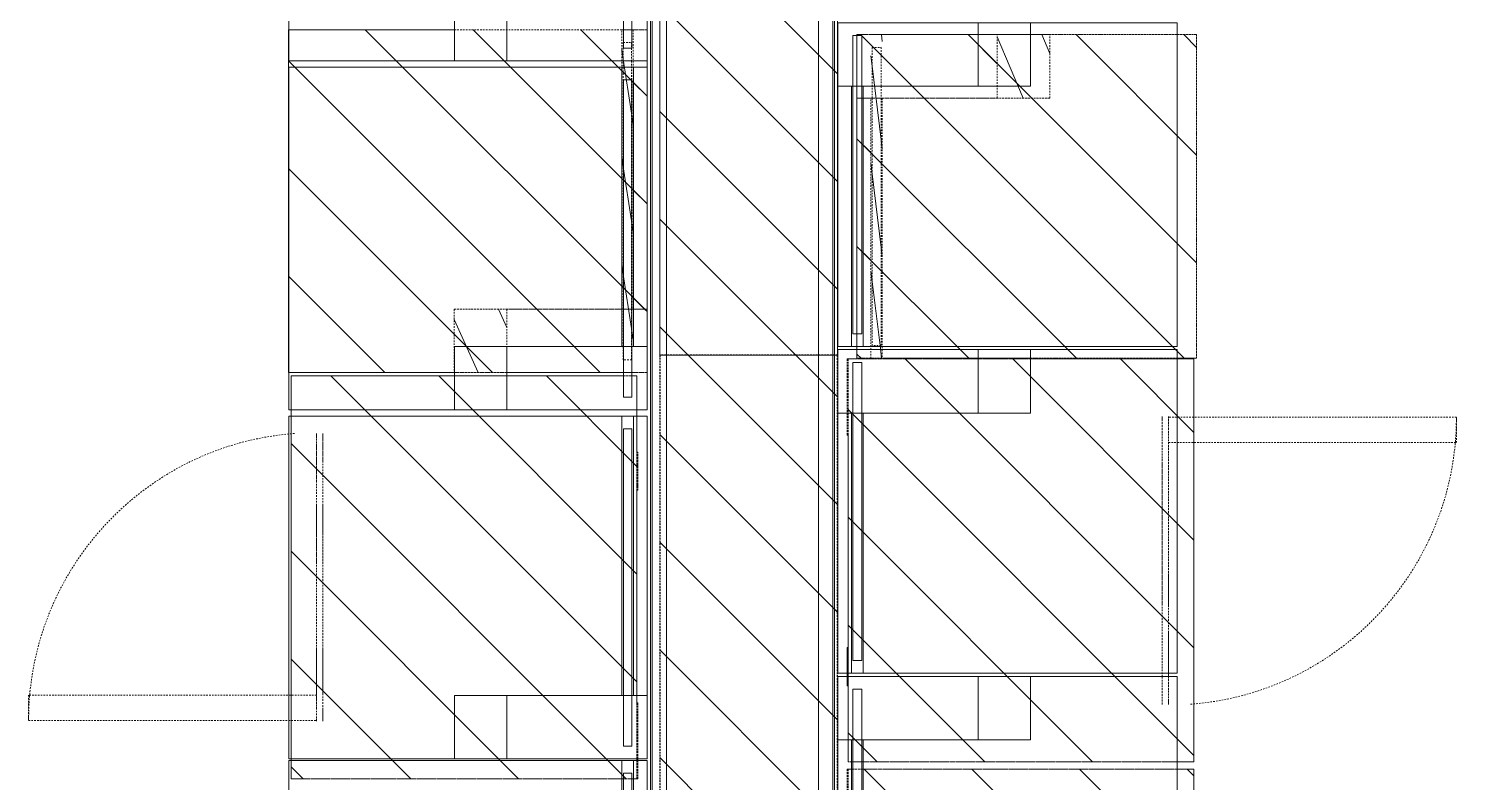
# Model space of a CAD drawing. Header units: inches. Extents: x 12491 to 15223, y 922 to 3433.
# Drawn here: x 14250.3 to 14362.8, y 2123.3 to 2182.7 of the extents above; entities that cross this region are included whole.
import ezdxf

# ---------------------------------------------------------------- set-up
doc = ezdxf.new("R2010")
doc.units = ezdxf.units.IN
doc.header["$MEASUREMENT"] = 0
doc.linetypes.add('Demolished', pattern=[0.1875, 0.125, -0.0625])
for name, color, linetype, lineweight in [('A-WALL-10', 241, 'Demolished', 30), ('A-WALL-4', 1, 'Demolished', 13), ('A-WALL-5', 10, 'Demolished', 9), ('A-WALL-6', 254, 'Demolished', 9), ('A-WALL-7', 21, 'Demolished', 9), ('A-WALL-8', 20, 'Demolished', 30), ('A-WALL-9', 7, 'Demolished', 30), ('A-WALL-PATT-4', 10, 'Demolished', 9), ('M-EQPM-1', 50, 'Continuous', 9), ('M-EQPM-2', 10, 'Demolished', 9), ('M-EQPM-3', 21, 'Demolished', 9), ('M-EQPM-4', 254, 'Demolished', 9), ('S-BEAM', 12, 'Continuous', 9)]:
    doc.layers.add(name, color=color, linetype=linetype, lineweight=lineweight)
pattern_1 = [(135, (1100.899, 0), (-4.2426407, -4.2426407), [])]
pattern_2 = [(225, (2143.831, -13170.114), (4.2426407, -4.2426407), [])]
pattern_3 = [(225, (2173.461, -13169.916), (4.2426407, -4.2426407), [])]
pattern_4 = [(188.849, (2173.461, -299.14), (4.24305494, -0.6601445), [])]
pattern_5 = [(45, (-2136.439, 13241.25), (-4.2426407, 4.2426407), [])]
pattern_6 = [(45, (-2104.113, 13241.25), (-4.2426407, 4.2426407), [])]
pattern_7 = [(45, (-2165.111, 13241.448), (-4.2426407, 4.2426407), [])]
pattern_8 = [(7.071, (-2165.111, 223.653), (-4.2429826, 0.52569045), [])]

# ---------------------------------------------------------------- blocks, each defined once
blk = doc.blocks.new('_Stacked Dryer - D6 - DG26CS-V53-DEMO _ NEW PLAN SUPERIMPOSED - 1ST FLOOR')
at = {"layer": 'M-EQPM-2'}
h = blk.add_hatch(dxfattribs=at)
h.set_pattern_fill('FP_80', color=256, style=0, pattern_type=2)
h.set_pattern_definition(pattern_2)
h.paths.add_polyline_path([(20.24, 0), (20.24, 27.25), (-11.51, 27.25), (-11.51, 0), (8.21, 0)], flags=0)
h = blk.add_hatch(dxfattribs=at)
h.set_pattern_fill('FP_80', color=256, style=0, pattern_type=2)
h.set_pattern_definition(pattern_2)
h.paths.add_polyline_path([(20.24, 27.25), (20.24, 27.31), (14.24, 27.31), (14.24, 27.25), (19.98, 27.25)], flags=0)
for p, q in [((20.24, 27.25), (-11.51, 27.25)), ((-11.51, 27.25), (-11.51, 0)), ((-11.51, 26.97), (-11.51, 27.25)), ((-11.51, 27.25), (-8.82, 27.25)), ((-8.32, 27.25), (-5.51, 27.25)), ((-2.51, 27.31), (-5.51, 27.31)), ((-5.51, 27.31), (-5.51, 27.25)), ((-2.51, 27.25), (-5.51, 27.25)), ((-5.51, 27.25), (-2.51, 27.25)), ((-5.51, 27.25), (-2.51, 27.25)), ((-2.51, 27.31), (-2.51, 27.25)), ((-2.51, 27.25), (14.24, 27.25)), ((18.68, 27.31), (14.24, 27.31)), ((14.24, 27.31), (14.24, 27.25)), ((18.68, 27.25), (14.24, 27.25)), ((14.24, 27.25), (18.68, 27.25)), ((14.24, 27.25), (18.68, 27.25)), ((18.68, 27.31), (18.8, 27.31)), ((18.68, 27.25), (18.8, 27.25)), ((18.68, 27.25), (18.8, 27.25)), ((20.24, 27.31), (18.8, 27.31)), ((20.24, 27.25), (18.8, 27.25)), ((18.8, 27.25), (20.24, 27.25)), ((18.8, 27.25), (20.24, 27.25)), ((20.24, 27.31), (20.24, 27.25)), ((20.24, 0), (20.24, 27.25)), ((20.24, 27.25), (20.24, 26.97)), ((-11.51, 26.86), (-11.51, 26.97)), ((-11.51, 26.19), (-11.51, 26.85)), ((-11.51, 26.07), (-11.51, 26.18)), ((-11.51, 12.87), (-11.51, 26.07)), ((20.24, 26.97), (20.24, 26.07)), ((20.24, 26.07), (20.24, 0)), ((-11.51, 0), (-11.51, 12.87)), ((13.64, 2), (13.64, -20.68)), ((15.64, -20.68), (15.64, 2)), ((-11.51, 0), (20.24, 0)), ((-8.82, 0), (-11.51, 0)), ((18.68, 0), (-8.32, 0)), ((20.24, 0), (18.8, 0)), ((-11.51, 0), (-8.82, 0)), ((-8.32, 0), (18.68, 0)), ((5.42, 0), (-4.94, 0)), ((-4.94, 0), (13.66, 0)), ((13.66, 0), (5.42, 0)), ((18.8, 0), (20.24, 0)), ((13.64, -20.68), (15.64, -20.68))]:
    blk.add_line(p, q, dxfattribs=at)
blk.add_arc((15.64, 2), 22.68, 184.3791, 270, dxfattribs=at)
at = {"layer": 'M-EQPM-4'}
for p, q in [((-8.82, 27.25), (-8.32, 27.25)), ((-5.51, 27.31), (-2.51, 27.31)), ((-5.51, 27.31), (-5.51, 27.25)), ((-2.51, 27.25), (-2.51, 27.31)), ((14.24, 27.31), (18.68, 27.31)), ((14.24, 27.31), (14.24, 27.25)), ((18.8, 27.31), (18.68, 27.31)), ((18.8, 27.25), (18.68, 27.25)), ((18.8, 27.31), (20.24, 27.31)), ((20.24, 27.25), (20.24, 27.31)), ((-6.73, 2.5), (-6.98, 2.5)), ((-6.98, 2.5), (-6.73, 2.5)), ((-6, 2.5), (-6.73, 2.5)), ((-6.73, 2.5), (-6, 2.5)), ((-4.81, 2.5), (-6, 2.5)), ((-6, 2.5), (-4.81, 2.5)), ((-1.31, 2.5), (-4.81, 2.5)), ((-4.81, 2.5), (0.86, 2.5)), ((0.86, 2.5), (-1.31, 2.5)), ((10.03, 2.5), (0.86, 2.5)), ((0.86, 2.5), (3.17, 2.5)), ((3.17, 2.5), (7.86, 2.5)), ((7.86, 2.5), (10.03, 2.5)), ((15.45, 2.5), (10.03, 2.5)), ((10.03, 2.5), (13.53, 2.5)), ((13.53, 2.5), (14.72, 2.5)), ((14.72, 2.5), (15.45, 2.5)), ((15.7, 2.5), (15.45, 2.5)), ((15.45, 2.5), (15.7, 2.5)), ((-6.73, 2), (-6.98, 2)), ((-6.98, 2), (-6, 2)), ((-6, 2), (-6.73, 2)), ((-4.81, 2), (-6, 2)), ((-6, 2), (-3.23, 2)), ((-1.31, 2), (-4.81, 2)), ((-3.23, 2), (-1.31, 2)), ((3.17, 2), (-1.31, 2)), ((-1.31, 2), (0.86, 2)), ((0.86, 2), (3.17, 2)), ((10.03, 2), (3.17, 2)), ((3.17, 2), (11.95, 2)), ((13.53, 2), (10.03, 2)), ((11.95, 2), (15.7, 2)), ((14.72, 2), (13.53, 2)), ((15.45, 2), (14.72, 2)), ((15.7, 2), (15.45, 2)), ((20.11, 0), (-11.39, 0)), ((-8.32, 0), (-8.82, 0)), ((-8.39, 0), (17.11, 0)), ((-4.94, 0), (13.67, 0)), ((13.67, 0), (-4.94, 0)), ((-4.52, 0), (-4.94, 0)), ((-4.94, 0), (13.67, 0)), ((-2.33, 0), (-4.52, 0)), ((9.41, 0), (-2.33, 0)), ((18.8, 0), (18.68, 0)), ((-11.39, 0), (-8.39, 0)), ((-8.82, 0), (-8.32, 0)), ((13.67, 0), (9.41, 0)), ((17.11, 0), (20.11, 0)), ((18.68, 0), (18.8, 0))]:
    blk.add_line(p, q, dxfattribs=at)
blk = doc.blocks.new('_Front Washer - MAH21-V55-DEMO _ NEW PLAN SUPERIMPOSED - 1ST FLOOR')
at = {"layer": 'M-EQPM-2'}
h = blk.add_hatch(dxfattribs=at)
h.set_pattern_fill('FP_81', color=256, style=0, pattern_type=2)
h.set_pattern_definition(pattern_3)
h.paths.add_polyline_path([(12.86, 28.25), (-9.14, 28.25), (-9.14, 27.16), (12.86, 27.16)], flags=0)
h = blk.add_hatch(dxfattribs=at)
h.set_pattern_fill('FP_81', color=256, style=0, pattern_type=2)
h.set_pattern_definition(pattern_3)
h.paths.add_polyline_path([(17.86, 26.37), (17.86, 28.25), (-9.14, 28.25), (-9.14, 0), (17.86, 0), (17.86, 26.37)], flags=0)
h = blk.add_hatch(dxfattribs=at)
h.set_pattern_fill('FP_81', color=256, style=0, pattern_type=2)
h.set_pattern_definition(pattern_3)
h.paths.add_polyline_path([(17.86, 28.25), (12.86, 28.25), (12.86, 17.19), (17.86, 17.19), (17.86, 26.01)], flags=0)
h = blk.add_hatch(dxfattribs=at)
h.set_pattern_fill('FP_83', color=256, style=0, pattern_type=2)
h.set_pattern_definition(pattern_4)
h.paths.add_polyline_path([(17.86, 26.25), (17.86, 27.16), (-9.14, 27.16), (-9.14, 26.25), (16.65, 26.25)], flags=0)
h.paths.add_polyline_path([(16.86, 26.37), (-8.14, 26.37), (-8.14, 27.03), (16.86, 27.03)], flags=0)
h = blk.add_hatch(dxfattribs=at)
h.set_pattern_fill('FP_83', color=256, style=0, pattern_type=2)
h.set_pattern_definition(pattern_4)
h.paths.add_polyline_path([(16.86, 26.37), (16.86, 27.03), (-8.14, 27.03), (-8.14, 26.37), (16.65, 26.37)], flags=0)
h = blk.add_hatch(dxfattribs=at)
h.set_pattern_fill('FP_82', color=256, style=0, pattern_type=2)
h.set_pattern_definition([(204.412, (2173.461, -2717.14), (4.243138, -1.9254746), [])])
h.paths.add_polyline_path([(17.86, 17.19), (12.86, 17.19), (12.86, 13.05), (17.86, 13.05)], flags=0)
for p, q in [((-9.14, 28.25), (-6.69, 28.25)), ((-9.14, 27.17), (-9.14, 28.25)), ((-6.69, 28.25), (-9.14, 28.25)), ((-9.14, 28.25), (-9.14, 27.17)), ((-9.14, 27.17), (-9.14, 28.25)), ((-9.14, 28.25), (-6.69, 28.25)), ((-6.69, 28.25), (12.86, 28.25)), ((-6.69, 28.25), (-6.19, 28.25)), ((-6.19, 28.25), (17.86, 28.25)), ((17.86, 28.25), (-6.19, 28.25)), ((-6.19, 28.25), (17.86, 28.25)), ((12.86, 17.19), (12.86, 28.25)), ((17.86, 28.25), (12.86, 28.25)), ((17.86, 28.25), (17.86, 17.21)), ((17.86, 27.17), (17.86, 28.25)), ((17.86, 27.17), (17.86, 28.25)), ((17.86, 28.25), (17.86, 27.17)), ((-9.14, 27.05), (-9.14, 27.16)), ((-9.14, 27.16), (-9.14, 27.05)), ((-9.14, 27.05), (-9.14, 27.16)), ((-9.14, 26.38), (-9.14, 27.05)), ((-9.14, 27.05), (-9.14, 26.38)), ((-9.14, 26.38), (-9.14, 27.05)), ((-6.69, 27.16), (12.86, 27.16)), ((-6.69, 27.03), (12.86, 27.03)), ((15.81, 27.03), (16.86, 27.03)), ((16.86, 27.03), (16.86, 26.37)), ((17.86, 27.06), (17.86, 27.16)), ((17.86, 27.06), (17.86, 27.16)), ((17.86, 27.16), (17.86, 27.06)), ((17.86, 26.38), (17.86, 27.05)), ((17.86, 26.38), (17.86, 27.05)), ((17.86, 27.05), (17.86, 26.38)), ((-9.14, 26.27), (-9.14, 26.38)), ((-9.14, 26.38), (-9.14, 26.27)), ((-9.14, 26.27), (-9.14, 26.38)), ((-9.14, 13.07), (-9.14, 26.25)), ((12.86, 26.37), (-6.69, 26.37)), ((12.86, 26.25), (-6.69, 26.25)), ((16.86, 26.37), (15.81, 26.37)), ((17.86, 26.27), (17.86, 26.38)), ((17.86, 26.27), (17.86, 26.38)), ((17.86, 26.38), (17.86, 26.27)), ((17.86, 17.21), (17.86, 26.25)), ((17.86, 17.21), (17.86, 26.25)), ((17.86, 26.25), (17.86, 17.21)), ((12.86, 13.05), (12.86, 17.19)), ((12.86, 17.19), (17.86, 17.19)), ((17.86, 17.19), (17.86, 13.05)), ((17.86, 13.07), (17.86, 17.19)), ((17.86, 13.07), (17.86, 17.19)), ((17.86, 17.19), (17.86, 13.07)), ((-9.14, 13.07), (-9.14, 0)), ((-9.14, 0.02), (-9.14, 13.07)), ((12.86, 13.05), (17.86, 13.05)), ((17.86, 0), (17.86, 13.07)), ((17.86, 13.05), (17.86, 0.02)), ((-9.14, 0), (17.86, 0))]:
    blk.add_line(p, q, dxfattribs=at)
at = {"layer": 'M-EQPM-3'}
for p, q in [((-9.14, 27.17), (-9.14, 28.25)), ((-9.14, 28.25), (-6.69, 28.25)), ((-9.14, 26.25), (-9.14, 27.16)), ((-9.14, 27.16), (-6.69, 27.16)), ((-8.14, 26.37), (-8.14, 27.03)), ((-8.14, 27.03), (-6.69, 27.03)), ((-6.69, 26.25), (-9.14, 26.25)), ((-9.14, 26.25), (-9.14, 13.07)), ((-6.69, 26.37), (-8.14, 26.37))]:
    blk.add_line(p, q, dxfattribs=at)
at = {"layer": 'M-EQPM-4'}
for p, q in [((-6.69, 28.25), (-6.19, 28.25)), ((-6.19, 28.25), (-6.69, 28.25)), ((12.86, 28.25), (12.86, 27.17)), ((12.86, 27.16), (12.86, 26.25)), ((12.86, 27.03), (15.81, 27.03)), ((15.81, 26.37), (12.86, 26.37)), ((12.86, 26.25), (12.86, 13.05)), ((17.86, 0), (-9.14, 0))]:
    blk.add_line(p, q, dxfattribs=at)
blk = doc.blocks.new('_Stacked Dryer - D6 - DG26CS-V57-DEMO _ NEW PLAN SUPERIMPOSED - 1ST FLOOR')
at = {"layer": 'M-EQPM-2'}
h = blk.add_hatch(dxfattribs=at)
h.set_pattern_fill('FP_87', color=256, style=0, pattern_type=2)
h.set_pattern_definition(pattern_5)
h.paths.add_polyline_path([(-11.51, 25.62), (-11.51, 0), (20.24, 0), (20.24, 27.25), (-11.51, 27.25)], flags=0)
h = blk.add_hatch(dxfattribs=at)
h.set_pattern_fill('FP_87', color=256, style=0, pattern_type=2)
h.set_pattern_definition(pattern_5)
h.paths.add_polyline_path([(14.24, 27.25), (20.24, 27.25), (20.24, 27.31), (14.24, 27.31)], flags=0)
for p, q in [((20.24, 27.25), (-11.51, 27.25)), ((-11.51, 27.25), (-11.51, 0)), ((-11.51, 26.97), (-11.51, 27.25)), ((-11.51, 27.25), (-5.53, 27.25)), ((-4.78, 27.31), (-5.51, 27.31)), ((-5.51, 27.31), (-5.51, 27.25)), ((-4.78, 27.25), (-5.51, 27.25)), ((-5.51, 27.25), (-4.78, 27.25)), ((-5.51, 27.25), (-4.78, 27.25)), ((-4.78, 27.31), (-4.53, 27.31)), ((-4.78, 27.25), (-4.53, 27.25)), ((-4.78, 27.25), (-4.53, 27.25)), ((-2.51, 27.31), (-4.53, 27.31)), ((-2.51, 27.25), (-4.53, 27.25)), ((-4.53, 27.25), (-2.51, 27.25)), ((-4.53, 27.25), (-2.51, 27.25)), ((-2.51, 27.31), (-2.51, 27.25)), ((-2.51, 27.25), (14.24, 27.25)), ((20.24, 27.31), (14.24, 27.31)), ((14.24, 27.31), (14.24, 27.25)), ((20.24, 27.25), (14.24, 27.25)), ((14.24, 27.25), (20.24, 27.25)), ((14.24, 27.25), (20.24, 27.25)), ((20.24, 27.31), (20.24, 27.25)), ((20.24, 0), (20.24, 27.25)), ((20.24, 27.25), (20.24, 26.97)), ((-11.51, 26.09), (-11.51, 26.95)), ((-11.51, 1.32), (-11.51, 26.07)), ((20.24, 26.97), (20.24, 26.07)), ((20.24, 26.07), (20.24, 12.87)), ((20.24, 12.87), (20.24, 1.32)), ((13.64, 2), (13.64, -20.68)), ((15.64, -20.68), (15.64, 2)), ((-11.51, 0), (20.24, 0)), ((13.64, -20.68), (15.64, -20.68))]:
    blk.add_line(p, q, dxfattribs=at)
blk.add_arc((15.64, 2), 22.68, 184.3791, 270, dxfattribs=at)
at = {"layer": 'M-EQPM-4'}
for p, q in [((-5.51, 27.31), (-4.78, 27.31)), ((-5.51, 27.31), (-5.51, 27.25)), ((-4.53, 27.31), (-4.78, 27.31)), ((-4.53, 27.25), (-4.78, 27.25)), ((-4.53, 27.31), (-2.51, 27.31)), ((-2.51, 27.25), (-2.51, 27.31)), ((14.24, 27.31), (20.24, 27.31)), ((14.24, 27.31), (14.24, 27.25)), ((20.24, 27.25), (20.24, 27.31)), ((-4.81, 2.5), (-6.98, 2.5)), ((-6.98, 2.5), (-4.81, 2.5)), ((11.95, 2.5), (-4.81, 2.5)), ((-4.81, 2.5), (0.86, 2.5)), ((0.86, 2.5), (11.95, 2.5)), ((15.7, 2.5), (11.95, 2.5)), ((11.95, 2.5), (15.45, 2.5)), ((15.45, 2.5), (15.7, 2.5)), ((-11.51, 0), (-11.51, 1.32)), ((-6.73, 2), (-6.98, 2)), ((-6.98, 2), (-6.73, 2)), ((15.7, 2), (-6.73, 2)), ((-6.73, 2), (-4.81, 2)), ((-4.81, 2), (-1.31, 2)), ((-1.31, 2), (0.86, 2)), ((0.86, 2), (3.17, 2)), ((3.17, 2), (14.72, 2)), ((14.72, 2), (15.7, 2)), ((20.24, 1.32), (20.24, 0)), ((20.24, 0), (-11.51, 0)), ((20.11, 0), (-11.39, 0)), ((-8.39, 0), (17.11, 0)), ((-4.94, 0), (12.35, 0)), ((13.67, 0), (-4.94, 0)), ((-4.52, 0), (-4.94, 0)), ((-4.94, 0), (13.67, 0)), ((-3.63, 0), (-4.52, 0)), ((-2.33, 0), (-3.63, 0)), ((-0.69, 0), (-2.33, 0)), ((7.49, 0), (-2.32, 0)), ((5.42, 0), (-0.69, 0)), ((7.5, 0), (5.42, 0)), ((11.04, 0), (7.49, 0)), ((9.41, 0), (7.5, 0)), ((13.23, 0), (11.04, 0)), ((12.35, 0), (11.05, 0)), ((12.35, 0), (13.67, 0)), ((13.67, 0), (12.35, 0)), ((13.66, 0), (13.23, 0)), ((-11.51, 0), (20.24, 0)), ((-11.39, 0), (-8.39, 0)), ((-2.32, 0), (-4.94, 0)), ((-4.94, 0), (13.66, 0)), ((11.05, 0), (9.41, 0)), ((17.11, 0), (20.11, 0))]:
    blk.add_line(p, q, dxfattribs=at)
blk = doc.blocks.new('_Stacked Dryer - D6 - DG26CS-V59-DEMO _ NEW PLAN SUPERIMPOSED - 1ST FLOOR')
at = {"layer": 'M-EQPM-2'}
h = blk.add_hatch(dxfattribs=at)
h.set_pattern_fill('FP_88', color=256, style=0, pattern_type=2)
h.set_pattern_definition(pattern_6)
h.paths.add_polyline_path([(-11.51, 25.62), (-11.51, 0), (20.24, 0), (20.24, 27.25), (-11.51, 27.25)], flags=0)
h = blk.add_hatch(dxfattribs=at)
h.set_pattern_fill('FP_88', color=256, style=0, pattern_type=2)
h.set_pattern_definition(pattern_6)
h.paths.add_polyline_path([(14.24, 27.31), (14.24, 27.25), (20.24, 27.25), (20.24, 27.31), (17.38, 27.31)], flags=0)
for p, q in [((20.24, 27.25), (-11.51, 27.25)), ((20.24, 27.31), (14.24, 27.31)), ((20.24, 27.25), (14.24, 27.25)), ((14.24, 27.25), (20.24, 27.25)), ((14.24, 27.25), (20.24, 27.25)), ((20.24, 27.31), (20.24, 27.25)), ((20.24, 0), (20.24, 27.25)), ((20.24, 27.25), (20.24, 26.97)), ((20.24, 26.94), (20.24, 26.1)), ((20.24, 26.07), (20.24, 1.32)), ((-11.51, 0), (20.24, 0))]:
    blk.add_line(p, q, dxfattribs=at)
at = {"layer": 'M-EQPM-4'}
for p, q in [((14.24, 27.31), (20.24, 27.31)), ((20.24, 27.25), (20.24, 27.31)), ((20.24, 1.32), (20.24, 0)), ((20.24, 0), (-11.51, 0)), ((20.11, 0), (-11.39, 0)), ((-11.51, 0), (20.24, 0)), ((17.11, 0), (20.11, 0))]:
    blk.add_line(p, q, dxfattribs=at)
blk = doc.blocks.new('_Front Washer - MAT12-V63-DEMO _ NEW PLAN SUPERIMPOSED - 1ST FLOOR')
at = {"layer": 'M-EQPM-2'}
h = blk.add_hatch(dxfattribs=at)
h.set_pattern_fill('FP_95', color=256, style=0, pattern_type=2)
h.set_pattern_definition(pattern_7)
h.paths.add_polyline_path([(-8.39, 25.66), (12.11, 25.66), (12.11, 26.75), (-8.39, 26.75), (-8.39, 25.81)], flags=0)
h = blk.add_hatch(dxfattribs=at)
h.set_pattern_fill('FP_95', color=256, style=0, pattern_type=2)
h.set_pattern_definition(pattern_7)
h.paths.add_polyline_path([(-8.39, 0), (17.11, 0), (17.11, 26.75), (-8.39, 26.75), (-8.39, 11.55)], flags=0)
h = blk.add_hatch(dxfattribs=at)
h.set_pattern_fill('FP_95', color=256, style=0, pattern_type=2)
h.set_pattern_definition(pattern_7)
h.paths.add_polyline_path([(12.11, 15.69), (17.11, 15.69), (17.11, 26.75), (12.11, 26.75), (12.11, 19.24)], flags=0)
h = blk.add_hatch(dxfattribs=at)
h.set_pattern_fill('FP_97', color=256, style=0, pattern_type=2)
h.set_pattern_definition(pattern_8)
h.paths.add_polyline_path([(-8.39, 24.75), (17.11, 24.75), (17.11, 25.66), (-8.39, 25.66)], flags=0)
h.paths.add_polyline_path([(-7.39, 24.84), (-7.39, 25.56), (16.11, 25.56), (16.11, 24.84), (-1.24, 24.84)], flags=0)
h = blk.add_hatch(dxfattribs=at)
h.set_pattern_fill('FP_97', color=256, style=0, pattern_type=2)
h.set_pattern_definition(pattern_8)
h.paths.add_polyline_path([(-7.39, 24.84), (16.11, 24.84), (16.11, 25.56), (-7.39, 25.56)], flags=0)
h = blk.add_hatch(dxfattribs=at)
h.set_pattern_fill('FP_96', color=256, style=0, pattern_type=2)
h.set_pattern_definition([(22.91, (-2165.111, 2360.706), (-4.2425945, 1.792847), [])])
h.paths.add_polyline_path([(12.11, 11.55), (17.11, 11.55), (17.11, 15.69), (12.11, 15.69)], flags=0)
for p, q in [((-8.39, 26.75), (-8.31, 26.75)), ((-8.39, 26.27), (-8.39, 26.75)), ((-8.31, 26.75), (-8.39, 26.75)), ((-8.39, 26.75), (-8.39, 26.27)), ((-8.39, 26.27), (-8.39, 26.75)), ((-8.39, 26.75), (-8.31, 26.75)), ((-8.39, 24.75), (-8.39, 26.27)), ((-8.39, 26.27), (-8.39, 24.75)), ((-8.39, 24.75), (-8.39, 26.27)), ((-8.3, 26.75), (-7.71, 26.75)), ((-7.71, 26.75), (-8.3, 26.75)), ((-8.3, 26.75), (-7.71, 26.75)), ((-7.71, 26.75), (12.11, 26.75)), ((-7.71, 26.75), (-7.46, 26.75)), ((-7.46, 26.75), (13.04, 26.75)), ((13.04, 26.75), (-7.46, 26.75)), ((-7.46, 26.75), (13.04, 26.75)), ((12.11, 15.69), (12.11, 26.75)), ((17.11, 26.75), (12.11, 26.75)), ((13.04, 26.75), (17.11, 26.75)), ((17.11, 26.75), (13.04, 26.75)), ((13.04, 26.75), (17.11, 26.75)), ((17.11, 26.75), (17.11, 15.69)), ((17.11, 26.27), (17.11, 26.75)), ((17.11, 26.27), (17.11, 26.75)), ((17.11, 26.75), (17.11, 26.27)), ((17.11, 25.66), (17.11, 26.27)), ((17.11, 25.66), (17.11, 26.27)), ((17.11, 26.27), (17.11, 25.66)), ((-8.39, 13.07), (-8.39, 24.75)), ((-7.71, 25.66), (12.11, 25.66)), ((12.11, 24.75), (-7.71, 24.75)), ((-7.39, 24.84), (-7.39, 25.56)), ((-7.39, 25.56), (12.11, 25.56)), ((12.11, 24.84), (-7.39, 24.84)), ((13.04, 25.56), (16.11, 25.56)), ((16.11, 24.84), (13.04, 24.84)), ((16.11, 25.56), (16.11, 24.84)), ((17.11, 24.75), (17.11, 25.66)), ((17.11, 24.75), (17.11, 25.66)), ((17.11, 25.66), (17.11, 24.75)), ((17.11, 13.07), (17.11, 24.75)), ((17.11, 13.07), (17.11, 24.75)), ((17.11, 24.75), (17.11, 13.07)), ((12.11, 11.55), (12.11, 15.69)), ((12.11, 15.69), (17.11, 15.69)), ((17.11, 15.69), (17.11, 11.55)), ((-8.39, 13.07), (-8.39, 0)), ((-8.39, 1.52), (-8.39, 13.07)), ((17.11, 13.07), (17.11, 11.55)), ((12.11, 11.55), (17.11, 11.55)), ((17.11, 0), (17.11, 11.55)), ((17.11, 11.55), (17.11, 1.52)), ((-8.39, 0), (17.11, 0))]:
    blk.add_line(p, q, dxfattribs=at)
at = {"layer": 'M-EQPM-3'}
for p, q in [((-8.39, 25.66), (-8.39, 26.75)), ((-8.39, 26.75), (-7.71, 26.75)), ((-8.39, 24.75), (-8.39, 25.66)), ((-8.39, 25.66), (-7.71, 25.66)), ((-7.71, 24.75), (-8.39, 24.75)), ((-8.39, 24.75), (-8.39, 13.07))]:
    blk.add_line(p, q, dxfattribs=at)
at = {"layer": 'M-EQPM-4'}
for p, q in [((-7.71, 26.75), (-7.46, 26.75)), ((-7.46, 26.75), (-7.71, 26.75)), ((12.11, 26.75), (12.11, 25.66)), ((12.11, 25.66), (12.11, 24.75)), ((12.11, 25.56), (13.04, 25.56)), ((13.04, 24.84), (12.11, 24.84)), ((12.11, 24.75), (12.11, 11.55)), ((17.11, 11.55), (17.11, 13.07)), ((17.11, 11.55), (17.11, 13.07)), ((-8.39, 0), (-8.39, 1.52)), ((17.11, 1.52), (17.11, 0)), ((17.11, 0), (-8.39, 0))]:
    blk.add_line(p, q, dxfattribs=at)
blk = doc.blocks.new('_Front Washer - MAT12-V162-DEMO _ NEW PLAN SUPERIMPOSED - 1ST FLOOR')
at = {"layer": 'M-EQPM-1'}
for p, q in [((-8.39, 26.75), (17.11, 26.75)), ((-8.39, 25.93), (-8.39, 26.75)), ((-8.39, 25.93), (-8.39, 26.75)), ((-8.39, 26.75), (12.11, 26.75)), ((17.11, 26.75), (-8.39, 26.75)), ((-8.39, 26.75), (-8.39, 25.93)), ((-8.39, 25.93), (-8.39, 26.75)), ((-8.39, 26.75), (17.11, 26.75)), ((-8.39, 24.75), (-8.39, 25.93)), ((-8.39, 25.66), (-8.39, 25.93)), ((-8.39, 25.93), (-8.39, 24.75)), ((-8.39, 24.75), (-8.39, 25.93)), ((12.11, 25.93), (12.11, 26.75)), ((12.11, 26.75), (12.11, 25.93)), ((17.11, 26.75), (12.11, 26.75)), ((12.11, 15.69), (12.11, 25.93)), ((12.11, 25.93), (12.11, 25.66)), ((17.11, 26.75), (17.11, 25.93)), ((17.11, 25.93), (17.11, 26.75)), ((17.11, 25.93), (17.11, 26.75)), ((17.11, 26.75), (17.11, 25.99)), ((17.11, 25.99), (17.11, 25.66)), ((17.11, 25.93), (17.11, 15.69)), ((17.11, 25.66), (17.11, 25.93)), ((17.11, 25.66), (17.11, 25.93)), ((-8.39, 24.75), (-8.39, 25.66)), ((-8.39, 25.66), (9.8, 25.66)), ((9.8, 24.75), (-8.39, 24.75)), ((-8.39, 24.75), (-8.39, 1.18)), ((-8.39, 1.18), (-8.39, 24.75)), ((-7.39, 24.84), (-7.39, 25.56)), ((-7.39, 25.56), (9.8, 25.56)), ((9.8, 24.84), (-7.39, 24.84)), ((9.8, 25.66), (10.38, 25.66)), ((9.8, 25.56), (10.38, 25.56)), ((10.38, 24.84), (9.8, 24.84)), ((10.38, 24.75), (9.8, 24.75)), ((10.38, 25.66), (12.11, 25.66)), ((10.38, 25.56), (12.11, 25.56)), ((12.11, 24.84), (10.38, 24.84)), ((12.11, 24.75), (10.38, 24.75)), ((12.11, 25.66), (12.11, 24.75)), ((12.11, 25.56), (16.11, 25.56)), ((16.11, 24.84), (12.11, 24.84)), ((12.11, 24.75), (12.11, 11.55)), ((16.11, 25.56), (16.11, 24.84)), ((17.11, 24.75), (17.11, 25.66)), ((17.11, 24.75), (17.11, 25.66)), ((17.11, 25.66), (17.11, 24.75)), ((17.11, 11.55), (17.11, 24.75)), ((17.11, 11.55), (17.11, 24.75)), ((17.11, 24.75), (17.11, 11.55)), ((12.11, 11.55), (12.11, 15.69)), ((12.11, 15.69), (17.11, 15.69)), ((17.11, 15.69), (17.11, 11.55)), ((12.11, 11.55), (17.11, 11.55)), ((17.11, 1.18), (17.11, 11.55)), ((17.11, 11.55), (17.11, 1.18)), ((-8.39, 1.18), (-8.39, 0.68)), ((-8.39, 0.68), (-8.39, 1.18)), ((17.11, 0.69), (17.11, 1.18)), ((17.11, 1.18), (17.11, 0.69)), ((-8.39, 0.68), (-8.39, 0)), ((-8.39, 0), (-8.39, 0.68)), ((-8.39, 0), (9.8, 0)), ((9.8, 0), (-8.39, 0)), ((9.8, 0), (10.38, 0)), ((10.38, 0), (9.8, 0)), ((10.38, 0), (17.11, 0)), ((17.11, 0), (10.38, 0)), ((17.11, 0), (17.11, 0.68)), ((17.11, 0.68), (17.11, 0))]:
    blk.add_line(p, q, dxfattribs=at)
blk = doc.blocks.new('_Front Washer - MAT12-V163-DEMO _ NEW PLAN SUPERIMPOSED - 1ST FLOOR')
at = {"layer": 'M-EQPM-1'}
for p, q in [((-8.39, 26.75), (17.11, 26.75)), ((-8.39, 25.93), (-8.39, 26.75)), ((-8.39, 25.93), (-8.39, 26.75)), ((-8.39, 26.75), (12.11, 26.75)), ((17.11, 26.75), (-8.39, 26.75)), ((-8.39, 26.75), (-8.39, 25.93)), ((-8.39, 25.99), (-8.39, 26.75)), ((-8.39, 26.75), (17.11, 26.75)), ((-8.39, 24.75), (-8.39, 25.99)), ((-8.39, 24.75), (-8.39, 25.93)), ((-8.39, 25.66), (-8.39, 25.93)), ((-8.39, 25.93), (-8.39, 24.75)), ((12.11, 25.93), (12.11, 26.75)), ((12.11, 26.75), (12.11, 25.93)), ((17.11, 26.75), (12.11, 26.75)), ((12.11, 15.69), (12.11, 25.93)), ((12.11, 25.93), (12.11, 25.66)), ((17.11, 26.75), (17.11, 15.69)), ((17.11, 25.66), (17.11, 26.75)), ((17.11, 25.66), (17.11, 26.75)), ((17.11, 26.75), (17.11, 25.66)), ((-8.39, 24.75), (-8.39, 25.66)), ((-8.39, 25.66), (12.11, 25.66)), ((12.11, 24.75), (-8.39, 24.75)), ((-8.39, 24.75), (-8.39, 1.18)), ((-8.39, 1.18), (-8.39, 24.75)), ((-7.39, 24.84), (-7.39, 25.56)), ((-7.39, 25.56), (12.11, 25.56)), ((12.11, 24.84), (-7.39, 24.84)), ((12.11, 25.66), (12.11, 24.75)), ((12.11, 25.56), (16.11, 25.56)), ((16.11, 24.84), (12.11, 24.84)), ((12.11, 24.75), (12.11, 11.55)), ((16.11, 25.56), (16.11, 24.84)), ((17.11, 25.23), (17.11, 25.66)), ((17.11, 25.23), (17.11, 25.66)), ((17.11, 25.66), (17.11, 25.23)), ((17.11, 24.75), (17.11, 25.23)), ((17.11, 24.75), (17.11, 25.23)), ((17.11, 25.23), (17.11, 24.75)), ((17.11, 23.23), (17.11, 24.75)), ((17.11, 23.23), (17.11, 24.75)), ((17.11, 24.75), (17.11, 23.23)), ((17.11, 11.55), (17.11, 23.23)), ((17.11, 11.55), (17.11, 23.23)), ((17.11, 23.23), (17.11, 11.55)), ((12.11, 11.55), (12.11, 15.69)), ((12.11, 15.69), (16.38, 15.69)), ((16.38, 15.69), (17.11, 15.69)), ((17.11, 15.69), (17.11, 11.55)), ((12.11, 11.55), (16.38, 11.55)), ((16.38, 11.55), (17.11, 11.55)), ((17.11, 0), (17.11, 11.55)), ((17.11, 11.55), (17.11, 0)), ((-8.39, 1.18), (-8.39, 0.68)), ((-8.39, 0.68), (-8.39, 1.18)), ((-8.39, 0.68), (-8.39, 0)), ((-8.39, 0), (-8.39, 0.68)), ((-8.39, 0), (16.38, 0)), ((16.38, 0), (-8.39, 0)), ((16.38, 0), (17.11, 0)), ((16.43, 0), (16.38, 0)), ((17.11, 0), (16.43, 0))]:
    blk.add_line(p, q, dxfattribs=at)
blk = doc.blocks.new('_Front Washer - MAT12-V164-DEMO _ NEW PLAN SUPERIMPOSED - 1ST FLOOR')
at = {"layer": 'M-EQPM-1'}
for p, q in [((-8.39, 26.75), (17.11, 26.75)), ((-8.39, 25.23), (-8.39, 26.75)), ((-8.39, 25.66), (-8.39, 26.75)), ((-8.39, 26.75), (12.11, 26.75)), ((17.11, 26.75), (-8.39, 26.75)), ((-8.39, 26.75), (-8.39, 25.23)), ((-8.39, 25.23), (-8.39, 26.75)), ((-8.39, 26.75), (17.11, 26.75)), ((12.11, 15.69), (12.11, 26.75)), ((12.11, 26.75), (12.11, 25.66)), ((17.11, 26.75), (12.11, 26.75)), ((17.11, 26.75), (17.11, 15.69)), ((17.11, 25.66), (17.11, 26.75)), ((17.11, 25.66), (17.11, 26.75)), ((17.11, 26.75), (17.11, 25.66)), ((-8.39, 25.23), (-8.39, 25.66)), ((-8.39, 25.66), (12.11, 25.66)), ((-8.39, 24.75), (-8.39, 25.23)), ((-8.39, 24.75), (-8.39, 25.23)), ((-8.39, 25.23), (-8.39, 24.75)), ((-8.39, 24.75), (-8.39, 25.23)), ((12.11, 24.75), (-8.39, 24.75)), ((-8.39, 24.75), (-8.39, 23.23)), ((-8.39, 23.23), (-8.39, 24.75)), ((-7.39, 25.23), (-7.39, 25.56)), ((-7.39, 25.56), (12.11, 25.56)), ((-7.39, 24.84), (-7.39, 25.23)), ((12.11, 24.84), (-7.39, 24.84)), ((12.11, 25.66), (12.11, 25.23)), ((12.11, 25.56), (16.11, 25.56)), ((12.11, 25.23), (12.11, 24.75)), ((16.11, 24.84), (12.11, 24.84)), ((12.11, 24.75), (12.11, 24.14)), ((16.11, 25.56), (16.11, 25.23)), ((16.11, 25.23), (16.11, 24.84)), ((17.11, 25.23), (17.11, 25.66)), ((17.11, 25.23), (17.11, 25.66)), ((17.11, 25.66), (17.11, 25.23)), ((17.11, 24.75), (17.11, 25.23)), ((17.11, 24.75), (17.11, 25.23)), ((17.11, 25.23), (17.11, 24.75)), ((17.11, 24.14), (17.11, 24.75)), ((17.11, 24.14), (17.11, 24.75)), ((17.11, 24.75), (17.11, 24.14)), ((12.11, 24.12), (12.11, 23.25)), ((17.11, 23.27), (17.11, 24.11)), ((17.11, 23.27), (17.11, 24.11)), ((17.11, 24.11), (17.11, 23.27)), ((-8.39, 23.23), (-8.39, 0)), ((-8.39, 0), (-8.39, 23.23)), ((12.11, 23.23), (12.11, 11.55)), ((17.11, 11.55), (17.11, 23.23)), ((17.11, 11.55), (17.11, 23.23)), ((17.11, 23.23), (17.11, 11.55)), ((12.11, 11.55), (12.11, 15.69)), ((12.11, 15.69), (17.11, 15.69)), ((17.11, 15.69), (17.11, 11.55)), ((12.11, 11.55), (16.18, 11.55)), ((16.18, 11.55), (17.11, 11.55)), ((17.11, 0), (17.11, 11.55)), ((17.11, 11.55), (17.11, 0)), ((-8.39, 0), (17.11, 0)), ((16.18, 0), (-8.39, 0)), ((16.76, 0), (16.18, 0)), ((17.11, 0), (16.76, 0))]:
    blk.add_line(p, q, dxfattribs=at)
blk = doc.blocks.new('_Front Washer - MAH20-V179-DEMO _ NEW PLAN SUPERIMPOSED - 1ST FLOOR')
at = {"layer": 'M-EQPM-1'}
for p, q in [((-9.14, 28.25), (17.86, 28.25)), ((-9.14, 27.16), (-9.14, 28.25)), ((-9.14, 28.25), (12.86, 28.25)), ((17.86, 28.25), (-9.14, 28.25)), ((-9.14, 28.25), (17.86, 28.25)), ((-9.14, 27.16), (-9.14, 28.23)), ((-9.14, 28.23), (-9.14, 27.16)), ((-9.14, 27.16), (-9.14, 28.23)), ((12.86, 17.19), (12.86, 28.25)), ((17.86, 28.25), (12.86, 28.25)), ((12.86, 28.23), (12.86, 27.16)), ((17.86, 28.25), (17.86, 17.19)), ((17.86, 27.16), (17.86, 28.23)), ((17.86, 27.16), (17.86, 28.23)), ((17.86, 28.23), (17.86, 27.16)), ((-9.14, 27.16), (9.73, 27.16)), ((-9.14, 26.25), (-9.14, 27.13)), ((-9.14, 26.25), (-9.14, 27.13)), ((-9.14, 27.13), (-9.14, 26.25)), ((-9.14, 26.25), (-9.14, 27.13)), ((-8.14, 27.03), (9.73, 27.03)), ((-8.14, 26.37), (-8.14, 27.01)), ((9.73, 27.16), (12.86, 27.16)), ((9.73, 27.03), (12.86, 27.03)), ((12.86, 27.14), (12.86, 27.02)), ((12.86, 27.03), (14.73, 27.03)), ((12.86, 27.01), (12.86, 26.35)), ((14.73, 27.03), (15.41, 27.03)), ((15.41, 27.03), (16.86, 27.03)), ((16.86, 27.01), (16.86, 26.37)), ((17.86, 26.25), (17.86, 27.13)), ((17.86, 26.25), (17.86, 27.13)), ((17.86, 27.13), (17.86, 26.25)), ((9.73, 26.25), (-9.14, 26.25)), ((-9.14, 26.23), (-9.14, 0)), ((-9.14, 0), (-9.14, 26.23)), ((9.73, 26.37), (-8.14, 26.37)), ((12.86, 26.37), (9.73, 26.37)), ((12.86, 26.25), (9.73, 26.25)), ((14.73, 26.37), (12.86, 26.37)), ((12.86, 26.35), (12.86, 26.25)), ((12.86, 26.25), (12.86, 17.19)), ((15.41, 26.37), (14.73, 26.37)), ((16.86, 26.37), (15.41, 26.37)), ((17.86, 13.05), (17.86, 26.23)), ((17.86, 13.05), (17.86, 26.23)), ((17.86, 26.23), (17.86, 13.05)), ((12.86, 17.19), (17.86, 17.19)), ((12.86, 13.05), (12.86, 17.18)), ((12.86, 17.18), (12.86, 13.05)), ((17.86, 17.19), (17.86, 13.05)), ((12.86, 13.05), (14.73, 13.05)), ((14.73, 13.05), (17.86, 13.05)), ((17.86, 0), (17.86, 13.05)), ((17.86, 13.05), (17.86, 0)), ((-9.14, 0), (17.86, 0)), ((14.73, 0), (-9.14, 0)), ((15.41, 0), (14.73, 0)), ((17.86, 0), (15.41, 0))]:
    blk.add_line(p, q, dxfattribs=at)
blk = doc.blocks.new('_Front Washer - MAH20-V180-DEMO _ NEW PLAN SUPERIMPOSED - 1ST FLOOR')
at = {"layer": 'M-EQPM-1'}
for p, q in [((-9.14, 28.25), (17.86, 28.25)), ((-9.14, 27.16), (-9.14, 28.25)), ((-9.14, 28.25), (12.86, 28.25)), ((17.86, 28.25), (-9.14, 28.25)), ((-9.14, 28.25), (17.86, 28.25)), ((-9.14, 27.16), (-9.14, 28.23)), ((-9.14, 28.23), (-9.14, 27.16)), ((-9.14, 27.16), (-9.14, 28.23)), ((12.86, 17.19), (12.86, 28.25)), ((17.86, 28.25), (12.86, 28.25)), ((12.86, 28.23), (12.86, 27.16)), ((17.86, 28.25), (17.86, 27.43)), ((17.86, 27.43), (17.86, 28.25)), ((17.86, 27.43), (17.86, 28.25)), ((17.86, 28.25), (17.86, 27.43)), ((-9.14, 27.16), (9.91, 27.16)), ((-9.14, 26.25), (-9.14, 27.13)), ((-9.14, 26.25), (-9.14, 27.13)), ((-9.14, 27.13), (-9.14, 26.25)), ((-9.14, 26.25), (-9.14, 27.13)), ((-8.14, 27.03), (9.91, 27.03)), ((-8.14, 26.37), (-8.14, 27.01)), ((9.91, 27.16), (12.86, 27.16)), ((9.91, 27.03), (12.86, 27.03)), ((12.86, 27.14), (12.86, 27.02)), ((12.86, 27.03), (14.91, 27.03)), ((12.86, 27.01), (12.86, 26.35)), ((14.91, 27.03), (15.17, 27.03)), ((15.17, 27.03), (16.86, 27.03)), ((16.86, 27.03), (16.86, 26.37)), ((17.86, 27.43), (17.86, 17.19)), ((17.86, 27.16), (17.86, 27.43)), ((17.86, 27.16), (17.86, 27.43)), ((17.86, 27.43), (17.86, 27.16)), ((17.86, 26.25), (17.86, 27.16)), ((17.86, 26.25), (17.86, 27.16)), ((17.86, 27.16), (17.86, 26.25)), ((9.91, 26.25), (-9.14, 26.25)), ((-9.14, 26.23), (-9.14, 0)), ((-9.14, 0), (-9.14, 26.23)), ((9.91, 26.37), (-8.14, 26.37)), ((12.86, 26.37), (9.91, 26.37)), ((12.86, 26.25), (9.91, 26.25)), ((14.91, 26.37), (12.86, 26.37)), ((12.86, 26.35), (12.86, 26.25)), ((12.86, 26.25), (12.86, 17.19)), ((15.17, 26.37), (14.91, 26.37)), ((16.86, 26.37), (15.17, 26.37)), ((17.86, 13.05), (17.86, 26.25)), ((17.86, 13.05), (17.86, 26.25)), ((17.86, 26.25), (17.86, 13.05)), ((12.86, 17.19), (15.17, 17.19)), ((12.86, 13.05), (12.86, 17.18)), ((12.86, 17.18), (12.86, 13.05)), ((15.17, 17.19), (17.86, 17.19)), ((17.86, 17.19), (17.86, 13.05)), ((12.86, 13.05), (14.91, 13.05)), ((14.91, 13.05), (15.17, 13.05)), ((15.17, 13.05), (17.86, 13.05)), ((17.86, 0.18), (17.86, 13.05)), ((17.86, 13.05), (17.86, 0.18)), ((-9.14, 0), (17.86, 0)), ((14.91, 0), (-9.14, 0)), ((17.86, 0), (14.91, 0)), ((17.86, 0), (17.86, 0.18)), ((17.86, 0.18), (17.86, 0))]:
    blk.add_line(p, q, dxfattribs=at)
blk = doc.blocks.new('_Front Washer - MAH20-V181-DEMO _ NEW PLAN SUPERIMPOSED - 1ST FLOOR')
at = {"layer": 'M-EQPM-1'}
for p, q in [((-9.14, 28.25), (17.86, 28.25)), ((-9.14, 27.43), (-9.14, 28.25)), ((-9.14, 27.43), (-9.14, 28.25)), ((-9.14, 28.25), (12.86, 28.25)), ((17.86, 28.25), (-9.14, 28.25)), ((-9.14, 28.25), (-9.14, 27.43)), ((-9.14, 27.43), (-9.14, 28.25)), ((-9.14, 28.25), (17.86, 28.25)), ((12.86, 27.43), (12.86, 28.25)), ((12.86, 28.25), (12.86, 27.43)), ((17.86, 28.25), (12.86, 28.25)), ((17.86, 28.25), (17.86, 27.43)), ((17.86, 27.43), (17.86, 28.25)), ((17.86, 27.43), (17.86, 28.25)), ((17.86, 28.25), (17.86, 27.49)), ((-9.14, 26.25), (-9.14, 27.43)), ((-9.14, 27.16), (-9.14, 27.43)), ((-9.14, 27.43), (-9.14, 26.25)), ((-9.14, 26.25), (-9.14, 27.43)), ((-9.14, 26.25), (-9.14, 27.16)), ((-9.14, 27.16), (12.86, 27.16)), ((-8.14, 26.37), (-8.14, 27.03)), ((-8.14, 27.03), (12.86, 27.03)), ((12.86, 17.19), (12.86, 27.43)), ((12.86, 27.43), (12.86, 27.16)), ((12.86, 27.16), (12.86, 26.25)), ((12.86, 27.03), (16.86, 27.03)), ((16.86, 27.03), (16.86, 26.37)), ((17.86, 27.49), (17.86, 27.16)), ((17.86, 27.43), (17.86, 17.19)), ((17.86, 27.16), (17.86, 27.43)), ((17.86, 27.16), (17.86, 27.43)), ((17.86, 26.25), (17.86, 27.16)), ((17.86, 26.25), (17.86, 27.16)), ((17.86, 27.16), (17.86, 26.25)), ((12.86, 26.25), (-9.14, 26.25)), ((-9.14, 26.25), (-9.14, 0.18)), ((-9.14, 0.18), (-9.14, 26.25)), ((12.86, 26.37), (-8.14, 26.37)), ((16.86, 26.37), (12.86, 26.37)), ((12.86, 26.25), (12.86, 13.05)), ((17.86, 13.05), (17.86, 26.25)), ((17.86, 13.05), (17.86, 26.25)), ((17.86, 26.25), (17.86, 13.05)), ((12.86, 13.05), (12.86, 17.19)), ((12.86, 17.19), (17.86, 17.19)), ((17.86, 17.19), (17.86, 13.05)), ((12.86, 13.05), (17.86, 13.05)), ((17.86, 0.18), (17.86, 13.05)), ((17.86, 13.05), (17.86, 0.18)), ((-9.14, 0.18), (-9.14, 0)), ((-9.14, 0), (-9.14, 0.18)), ((-9.14, 0), (17.86, 0)), ((17.86, 0), (-9.14, 0)), ((17.86, 0), (17.86, 0.18)), ((17.86, 0.18), (17.86, 0))]:
    blk.add_line(p, q, dxfattribs=at)
blk = doc.blocks.new('_Front Washer - MAH21-V182-DEMO _ NEW PLAN SUPERIMPOSED - 1ST FLOOR')
at = {"layer": 'M-EQPM-1'}
for p, q in [((-9.14, 28.25), (17.86, 28.25)), ((-9.14, 27.43), (-9.14, 28.25)), ((-9.14, 27.43), (-9.14, 28.25)), ((-9.14, 28.25), (12.86, 28.25)), ((17.86, 28.25), (-9.14, 28.25)), ((-9.14, 28.25), (-9.14, 27.43)), ((-9.14, 27.49), (-9.14, 28.25)), ((-9.14, 28.25), (17.86, 28.25)), ((12.86, 27.43), (12.86, 28.25)), ((12.86, 28.25), (12.86, 27.43)), ((17.86, 28.25), (12.86, 28.25)), ((17.86, 28.25), (17.86, 27.43)), ((17.86, 27.43), (17.86, 28.25)), ((17.86, 27.43), (17.86, 28.25)), ((17.86, 28.25), (17.86, 27.43)), ((-9.14, 26.25), (-9.14, 27.49)), ((-9.14, 26.25), (-9.14, 27.43)), ((-9.14, 27.16), (-9.14, 27.43)), ((-9.14, 27.43), (-9.14, 26.25)), ((-9.14, 26.25), (-9.14, 27.16)), ((-9.14, 27.16), (-7.71, 27.16)), ((-8.14, 26.37), (-8.14, 27.03)), ((-8.14, 27.03), (-7.71, 27.03)), ((-7.71, 27.16), (-7.13, 27.16)), ((-7.71, 27.03), (-7.13, 27.03)), ((-7.13, 27.16), (12.86, 27.16)), ((-7.13, 27.03), (12.86, 27.03)), ((12.86, 17.19), (12.86, 27.43)), ((12.86, 27.43), (12.86, 27.16)), ((12.86, 27.16), (12.86, 26.25)), ((12.86, 27.03), (16.86, 27.03)), ((16.86, 27.03), (16.86, 26.37)), ((17.86, 27.43), (17.86, 17.19)), ((17.86, 27.16), (17.86, 27.43)), ((17.86, 27.16), (17.86, 27.43)), ((17.86, 27.43), (17.86, 27.16)), ((17.86, 26.25), (17.86, 27.16)), ((17.86, 26.25), (17.86, 27.16)), ((17.86, 27.16), (17.86, 26.25)), ((-7.71, 26.25), (-9.14, 26.25)), ((-9.14, 26.25), (-9.14, 0.18)), ((-9.14, 0.18), (-9.14, 26.25)), ((-7.71, 26.37), (-8.14, 26.37)), ((-7.13, 26.37), (-7.71, 26.37)), ((-7.13, 26.25), (-7.71, 26.25)), ((12.86, 26.37), (-7.13, 26.37)), ((12.86, 26.25), (-7.13, 26.25)), ((16.86, 26.37), (12.86, 26.37)), ((12.86, 26.25), (12.86, 13.05)), ((17.86, 13.05), (17.86, 26.25)), ((17.86, 13.05), (17.86, 26.25)), ((17.86, 26.25), (17.86, 13.05)), ((12.86, 13.05), (12.86, 17.19)), ((12.86, 17.19), (17.86, 17.19)), ((17.86, 17.19), (17.86, 13.05)), ((12.86, 13.05), (17.86, 13.05)), ((17.86, 2.68), (17.86, 13.05)), ((17.86, 13.05), (17.86, 2.68)), ((17.86, 2.2), (17.86, 2.68)), ((17.86, 2.68), (17.86, 2.2)), ((17.86, 0.18), (17.86, 2.18)), ((17.86, 2.18), (17.86, 0.18)), ((-9.14, 0.18), (-9.14, 0)), ((-9.14, 0), (-9.14, 0.18)), ((-9.14, 0), (17.86, 0)), ((17.86, 0), (-9.14, 0)), ((17.86, 0), (17.86, 0.18)), ((17.86, 0.18), (17.86, 0))]:
    blk.add_line(p, q, dxfattribs=at)
blk = doc.blocks.new('Plumbing Bulkhead - EX_ BULKHEAD 3-944439-DEMO _ NEW PLAN SUPERIMPOSED - 1ST FLOOR')
at = {"layer": 'S-BEAM'}
for p, q in [((0, 14.5), (154, 14.5)), ((1.13, 14.37), (133.08, 14.37)), ((1.25, 14.5), (133.08, 14.5)), ((133.08, 14.5), (1.25, 14.5)), ((152.75, 14.5), (1.25, 14.5)), ((1.25, 13.25), (128.32, 13.25)), ((128.32, 13.25), (1.25, 13.25)), ((1.25, 13.25), (152.75, 13.25)), ((128.32, 1.25), (1.25, 1.25)), ((1.25, 1.25), (128.32, 1.25)), ((152.75, 1.25), (1.25, 1.25)), ((128.32, 0.12), (1.13, 0.12)), ((0, 0), (154, 0)), ((128.32, 0), (1.25, 0)), ((1.25, 0), (152.75, 0)), ((128.32, 0), (1.25, 0))]:
    blk.add_line(p, q, dxfattribs=at)

msp = doc.modelspace()

# ---------------------------------------------------------------- hatches: boundary and pattern name
at = {"layer": 'A-WALL-4'}
h = msp.add_hatch(dxfattribs=at)
h.set_pattern_fill('FP_3', color=256, style=0, pattern_type=2)
h.set_pattern_definition(pattern_1)
h.paths.add_polyline_path([(14300.061, 2156.975), (14314.061, 2156.975), (14314.061, 2208.975), (14300.061, 2208.975), (14300.061, 2159.16)], flags=0)
at = {"layer": 'A-WALL-PATT-4'}
h = msp.add_hatch(dxfattribs=at)
h.set_pattern_fill('FP_3', color=256, style=0, pattern_type=2)
h.set_pattern_definition(pattern_1)
h.paths.add_polyline_path([(14300.061, 2087.975), (14314.061, 2087.975), (14314.061, 2156.975), (14300.061, 2156.975), (14300.061, 2088.543)], flags=0)

# ---------------------------------------------------------------- linework, layer by layer
at = {"layer": 'A-WALL-10'}
msp.add_line((14300.061, 2156.975), (14300.061, 2087.975), dxfattribs=at)
at = {"layer": 'A-WALL-5'}
for p, q in [((14300.061, 2208.975), (14300.061, 2080.843)), ((14314.061, 2208.975), (14314.061, 2156.975)), ((14300.061, 2156.975), (14300.456, 2156.975)), ((14300.061, 2156.975), (14314.061, 2156.975)), ((14300.456, 2156.975), (14300.061, 2156.975)), ((14312.581, 2156.975), (14300.581, 2156.975)), ((14312.581, 2156.975), (14300.581, 2156.975)), ((14312.706, 2156.975), (14313.168, 2156.975)), ((14313.168, 2156.975), (14312.706, 2156.975)), ((14313.195, 2156.975), (14313.736, 2156.975)), ((14313.736, 2156.975), (14313.195, 2156.975)), ((14314.061, 2156.975), (14313.831, 2156.975)), ((14314.061, 2156.975), (14313.831, 2156.975))]:
    msp.add_line(p, q, dxfattribs=at)
at = {"layer": 'A-WALL-6'}
msp.add_line((14314.061, 2035.975), (14314.061, 2208.975), dxfattribs=at)
at = {"layer": 'A-WALL-7'}
msp.add_line((14300.061, 2156.975), (14300.061, 2208.975), dxfattribs=at)
at = {"layer": 'A-WALL-8'}
msp.add_line((14314.061, 2087.975), (14314.061, 2156.975), dxfattribs=at)
at = {"layer": 'A-WALL-9'}
msp.add_line((14314.061, 2156.975), (14300.061, 2156.975), dxfattribs=at)

# ---------------------------------------------------------------- block references
at = {"layer": 'M-EQPM-1'}
for name, p, rotation in [('_Front Washer - MAH20-V179-DEMO _ NEW PLAN SUPERIMPOSED - 1ST FLOOR', (14270.831, 2198.015), 269.9999999999986), ('_Front Washer - MAT12-V164-DEMO _ NEW PLAN SUPERIMPOSED - 1ST FLOOR', (14340.831, 2166.045), 89.9999999999988), ('_Front Washer - MAH20-V180-DEMO _ NEW PLAN SUPERIMPOSED - 1ST FLOOR', (14270.831, 2170.515), 269.9999999999986), ('_Front Washer - MAT12-V163-DEMO _ NEW PLAN SUPERIMPOSED - 1ST FLOOR', (14340.831, 2140.295), 89.9999999999988), ('_Front Washer - MAH20-V181-DEMO _ NEW PLAN SUPERIMPOSED - 1ST FLOOR', (14270.831, 2143.015), 269.9999999999986), ('_Front Washer - MAT12-V162-DEMO _ NEW PLAN SUPERIMPOSED - 1ST FLOOR', (14340.831, 2114.545), 89.9999999999988), ('_Front Washer - MAH21-V182-DEMO _ NEW PLAN SUPERIMPOSED - 1ST FLOOR', (14270.831, 2115.89), 269.9999999999986)]:
    msp.add_blockref(name, p, dxfattribs=dict(at, rotation=rotation))
at = {"layer": 'M-EQPM-2', "rotation": 269.9999999999993}
msp.add_blockref('_Front Washer - MAH21-V55-DEMO _ NEW PLAN SUPERIMPOSED - 1ST FLOOR', (14270.815, 2173.461), dxfattribs=at)
at = {"layer": 'M-EQPM-4'}
for name, p, rotation in [('_Stacked Dryer - D6 - DG26CS-V57-DEMO _ NEW PLAN SUPERIMPOSED - 1ST FLOOR', (14342.149, 2136.439), 90.00000000000087), ('_Stacked Dryer - D6 - DG26CS-V59-DEMO _ NEW PLAN SUPERIMPOSED - 1ST FLOOR', (14342.149, 2104.113), 90.00000000000087), ('_Front Washer - MAT12-V63-DEMO _ NEW PLAN SUPERIMPOSED - 1ST FLOOR', (14342.347, 2165.111), 89.99999999999912), ('_Stacked Dryer - D6 - DG26CS-V53-DEMO _ NEW PLAN SUPERIMPOSED - 1ST FLOOR', (14271.013, 2143.831), 270.000000000001)]:
    msp.add_blockref(name, p, dxfattribs=dict(at, rotation=rotation))
at = {"layer": 'S-BEAM', "rotation": 90.00000000000067}
msp.add_blockref('Plumbing Bulkhead - EX_ BULKHEAD 3-944439-DEMO _ NEW PLAN SUPERIMPOSED - 1ST FLOOR', (14313.831, 2080.655), dxfattribs=at)

doc.saveas('drawing.dxf')
